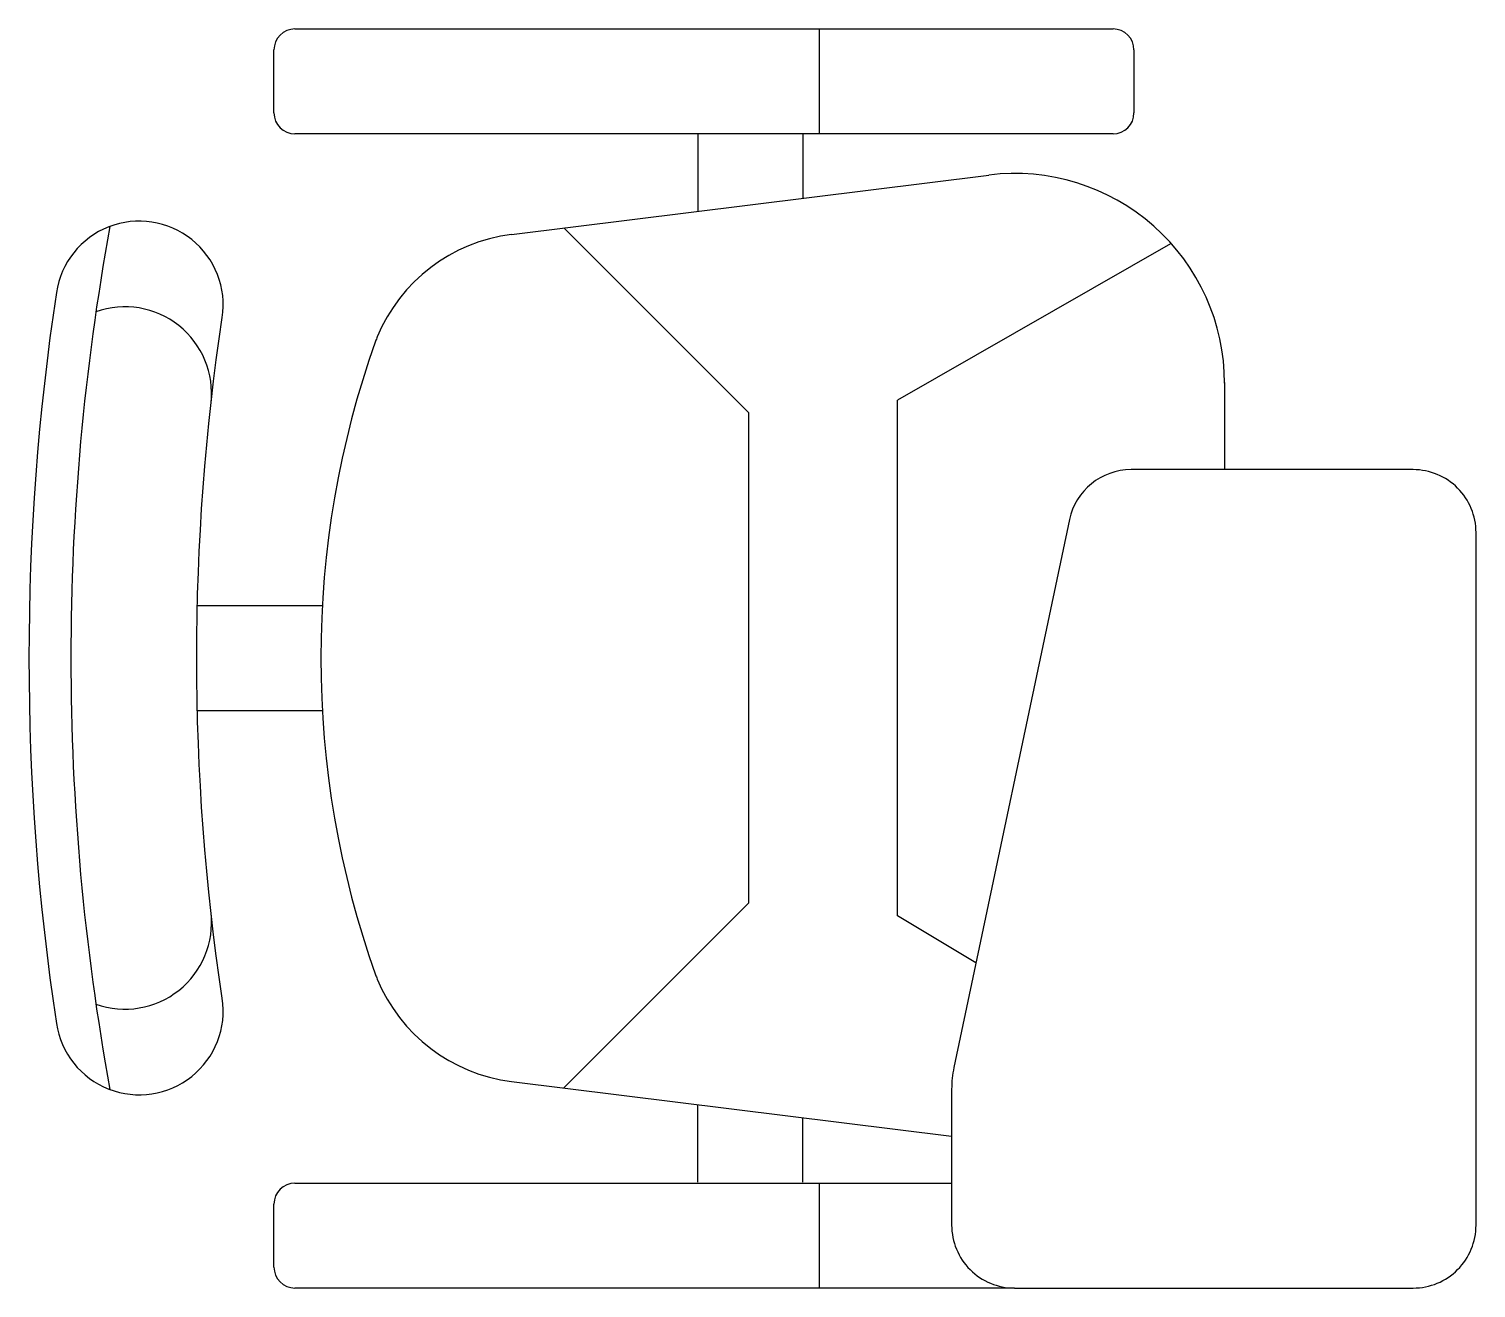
# Model space of a CAD drawing. Header units: millimetres. Extents: x -880.042 to -879.352, y 2733.631 to 2734.231.
import ezdxf

# ---------------------------------------------------------------- set-up
doc = ezdxf.new("R2010")
doc.units = ezdxf.units.MM
doc.header["$LTSCALE"] = 10
doc.layers.add('Móveis_cadeiras', color=2, linetype='Continuous')

msp = doc.modelspace()

# ---------------------------------------------------------------- linework, layer by layer
at = {"layer": 'Móveis_cadeiras'}
for p, q in [((-879.91519, 2734.23102), (-879.52519, 2734.23102)), ((-879.92519, 2734.19102), (-879.92519, 2734.22102)), ((-879.51519, 2734.22102), (-879.51519, 2734.19102)), ((-879.52519, 2734.18102), (-879.91519, 2734.18102)), ((-879.72312, 2734.18102), (-879.72312, 2734.14412)), ((-879.67312, 2734.18102), (-879.67312, 2734.15034)), ((-879.81188, 2734.13307), (-879.58435, 2734.16139)), ((-879.472, 2734.06254), (-879.472, 2734.02101)), ((-879.96171, 2733.95627), (-879.90214, 2733.95627)), ((-879.96171, 2733.90627), (-879.90214, 2733.90627)), ((-879.81188, 2733.72946), (-879.60212, 2733.70335)), ((-879.72312, 2733.68151), (-879.72312, 2733.71842)), ((-879.67312, 2733.68151), (-879.67312, 2733.71219)), ((-879.91519, 2733.68101), (-879.60212, 2733.68101)), ((-879.92519, 2733.64101), (-879.92519, 2733.67101)), ((-879.57212, 2733.63101), (-879.91519, 2733.63101))]:
    msp.add_line(p, q, dxfattribs=at)
at = {"layer": 'Móveis_cadeiras', "color": 1}
for p, q in [((-879.66519, 2734.18102), (-879.66519, 2734.23102)), ((-879.787, 2734.13617), (-879.69886, 2734.04802)), ((-879.4978, 2734.12859), (-879.62801, 2734.05413)), ((-879.62801, 2733.80841), (-879.62801, 2734.05413)), ((-879.69886, 2733.81451), (-879.69886, 2734.04802)), ((-879.787, 2733.72637), (-879.69886, 2733.81451)), ((-879.59053, 2733.78592), (-879.62801, 2733.80841)), ((-879.66519, 2733.63101), (-879.66519, 2733.68101))]:
    msp.add_line(p, q, dxfattribs=at)
at = {"layer": 'Móveis_cadeiras'}
for points in [[(-879.94981, 2733.76907, -0.075126), (-879.94981, 2734.09347, 1), (-880.02892, 2734.10542, 0.075126), (-880.02892, 2733.75711, 1)], [(-879.38212, 2734.02101), (-879.51659, 2734.02101, 0.354533), (-879.54595, 2733.9972), (-879.60104, 2733.73611, 0.052038), (-879.60212, 2733.72579), (-879.60212, 2733.66101, 0.414214), (-879.57212, 2733.63101), (-879.38212, 2733.63101, 0.414214), (-879.35212, 2733.66101), (-879.35212, 2733.99101, 0.414214)]]:
    msp.add_lwpolyline(points, format="xyb", close=True, dxfattribs=at)
for centre, radius, start, end in [((-879.91519, 2734.22102), 0.01, 90, 180), ((-879.52519, 2734.22102), 0.01, 0, 90), ((-879.91519, 2734.19102), 0.01, 180, 270), ((-879.52519, 2734.19102), 0.01, 270, 0), ((-879.572, 2734.06216), 0.1, 0, 97.09525), ((-879.802, 2734.05368), 0.08, 97.09525, 157.50813), ((-879.50634, 2733.93127), 0.4, 157.50813, 157.82747), ((-879.45284, 2733.93127), 0.45, 160.39925, 199.60075), ((-879.50634, 2733.93127), 0.4, 202.17253, 202.49187), ((-879.802, 2733.80885), 0.08, 202.49187, 262.90475), ((-879.91519, 2733.67101), 0.01, 90, 180), ((-879.91519, 2733.64101), 0.01, 180, 270)]:
    msp.add_arc(centre, radius, start, end, dxfattribs=at)
at = {"layer": 'Móveis_cadeiras', "color": 1}
for centre, radius, start, end in [((-878.87637, 2733.93127), 1.14563, 169.65951, 190.34049), ((-879.99627, 2734.05729), 0.04134, 353.60992, 109.46959), ((-879.99627, 2733.80525), 0.04134, 250.53041, 6.39008)]:
    msp.add_arc(centre, radius, start, end, dxfattribs=at)

doc.saveas('drawing.dxf')
